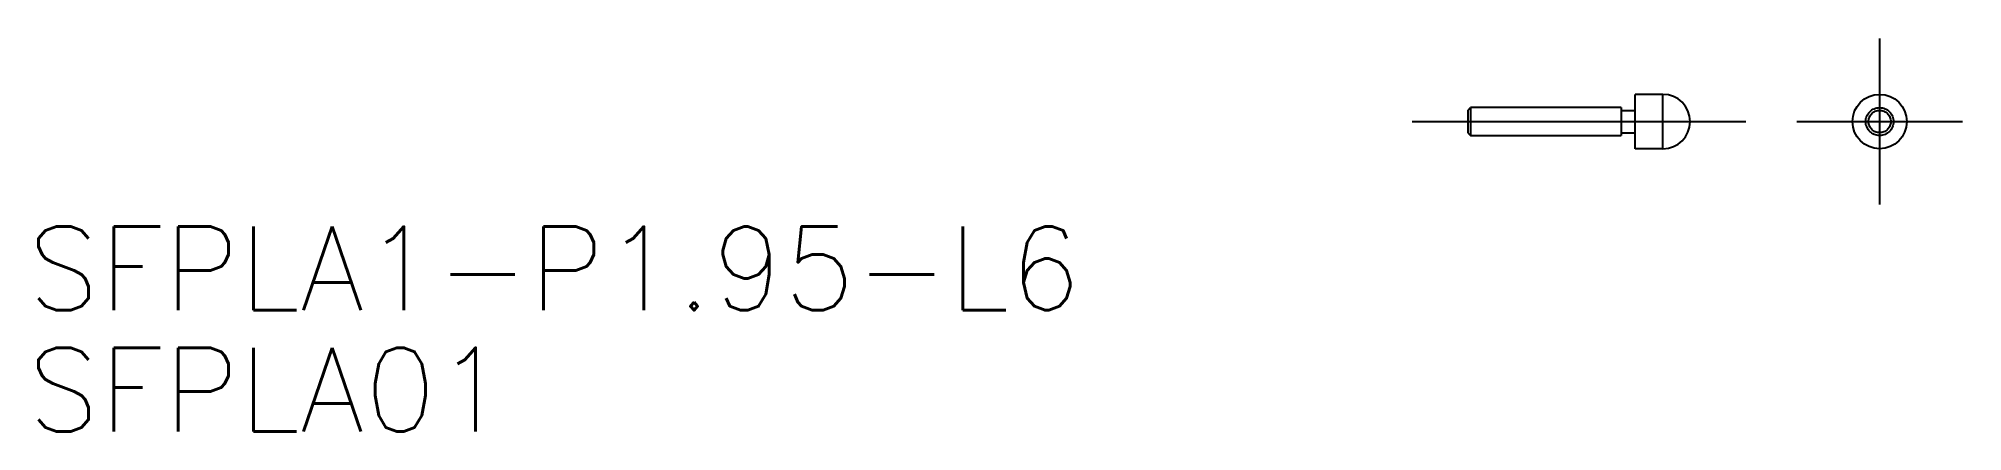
# Model space of a CAD drawing. Extents: x -51.3 to 17.8, y -11.1 to 3.
import ezdxf

# ---------------------------------------------------------------- set-up
doc = ezdxf.new("R2010")
doc.units = 0
doc.linetypes.add('CENTER', pattern=[50.8, 31.75, -6.35, 6.35, -6.35])
doc.linetypes.add('DASHED', pattern=[19.05, 12.7, -6.35])
doc.layers.get('0').update_dxf_attribs({"linetype": 'CONTINUOUS'})
doc.layers.add('CENTER', color=1, linetype='CENTER')
doc.styles.get("Standard").update_dxf_attribs({"font": 'txt.shx', "height": 3, "bigfont": 'bigfont.shx'})

# ---------------------------------------------------------------- blocks, each defined once
blk = doc.blocks.new('*U2')
at = {"color": 7, "linetype": 'CONTINUOUS'}
blk.add_text('SFPLA1-P1.95-L6', height=3, dxfattribs=at).set_placement((-51.686, -6.763))
blk = doc.blocks.new('*U3')
at = {"color": 7, "linetype": 'CONTINUOUS'}
blk.add_text('SFPLA01', height=3, dxfattribs=at).set_placement((-51.686, -11.107))

msp = doc.modelspace()

# ---------------------------------------------------------------- linework, layer by layer
at = {"color": 7, "linetype": 'CONTINUOUS'}
for p, q in [((6, -0.975), (6, 0.975)), ((7, 0.975), (6, 0.975)), ((7, -0.975), (7, 0.975)), ((0, 0.4), (0.1, 0.5)), ((0, 0.4), (0, -0.4)), ((5.5, 0.5), (0.1, 0.5)), ((0.1, 0.5), (0.1, -0.5)), ((5.5, 0.5), (5.5, -0.5)), ((5.5, 0.4), (6, 0.4)), ((0, -0.4), (0.1, -0.5)), ((0.1, -0.5), (5.5, -0.5)), ((5.5, -0.4), (6, -0.4)), ((7, -0.975), (6, -0.975))]:
    msp.add_line(p, q, dxfattribs=at)
msp.add_circle((14.779, 0), 0.975, dxfattribs=at)
at = {"color": 3, "linetype": 'DASHED'}
for radius in [0.5, 0.4]:
    msp.add_circle((14.779, 0), radius, dxfattribs=at)
at = {"color": 7, "linetype": 'CONTINUOUS'}
msp.add_arc((7, 0), 0.975, 270, 90, dxfattribs=at)
at = {"layer": 'CENTER', "color": 1, "linetype": 'CENTER'}
for p, q in [((14.779, 2.975), (14.779, -2.975)), ((-2, 0), (9.975, 0)), ((11.804, 0), (17.754, 0))]:
    msp.add_line(p, q, dxfattribs=at)

# ---------------------------------------------------------------- block references
at = {"color": 7, "linetype": 'CONTINUOUS'}
for name in ['*U2', '*U3']:
    msp.add_blockref(name, (0, 0), dxfattribs=at)

doc.saveas('drawing.dxf')
